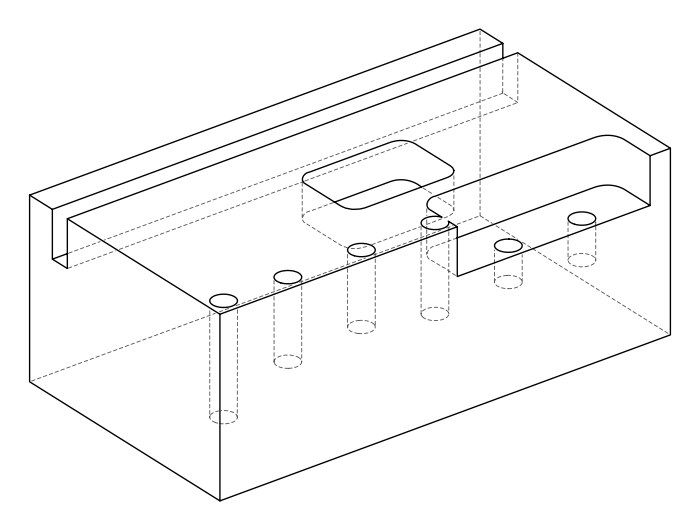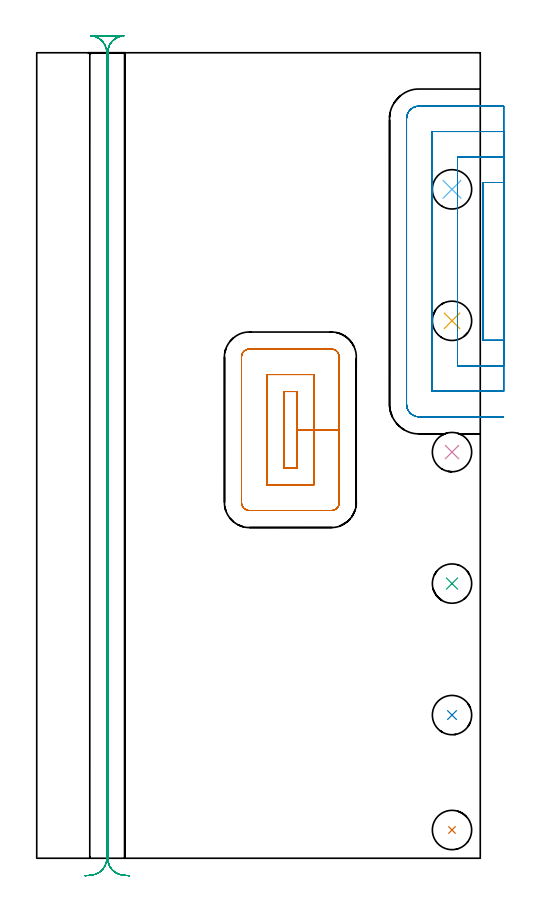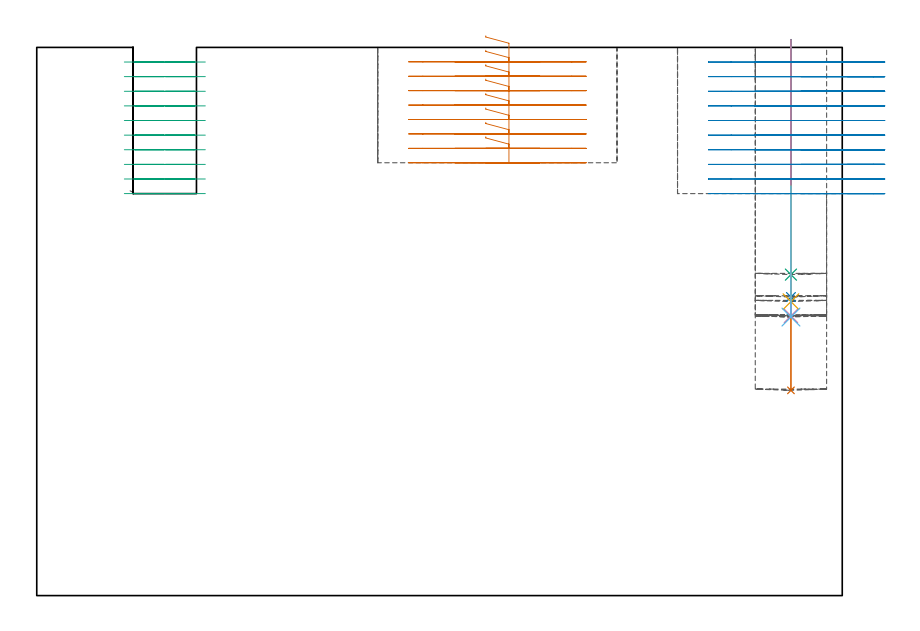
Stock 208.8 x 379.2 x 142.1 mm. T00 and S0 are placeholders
(PLAN: 9 operations, 1 tool changes, 53.8 min)
(1 INDEXABLE_INSERT_DRILL_BLIND_HOLE_FROM_SOLID | STEP1POCKET | NXT0302_008 | 0.37 min | 23801 mm3)
(2 INDEXABLE_INSERT_DRILL_BLIND_HOLE_FROM_SOLID_1 | STEP1POCKET_1 | NXT0302_008 | 0.27 min | 17309 mm3)
(3 INDEXABLE_INSERT_DRILL_BLIND_HOLE_FROM_SOLID_2 | STEP1POCKET_2 | NXT0302_008 | 0.25 min | 15751 mm3)
(4 INDEXABLE_INSERT_DRILL_BLIND_HOLE_FROM_SOLID_3 | STEP1POCKET_3 | NXT0302_008 | 0.29 min | 18624 mm3)
(5 INDEXABLE_INSERT_DRILL_BLIND_HOLE_FROM_SOLID_4 | STEP1POCKET_4 | NXT0302_008 | 0.13 min | 17629 mm3)
(6 INDEXABLE_INSERT_DRILL_BLIND_HOLE_FROM_SOLID_5 | STEP1POCKET_5 | NXT0302_008 | 0.15 min | 18706 mm3)
(7 MILL_RECTANGULAR_POCKET | POCKET_RECTANGULAR_STRAIGHT | NXT0201_012 | Follow Part, ap 4, ae 75% | 8.71 min | 167069 mm3)
(8 MILL_SLOT | SLOT_PARTIAL_RECTANGULAR | NXT0201_012 | Follow Part, ap 4, ae 75% | 26.98 min | 239088 mm3)
(9 MILL_RECTANGULAR_SLOT | SLOT_RECTANGULAR | NXT0201_012 | Follow Part, ap 4, ae 75% | 16.71 min | 235688 mm3)
(TOOL NXT0302_008 | Index. Insert Drill 18.5mm [880-D1850L25-05] | D18.5 PA176 FL93 Z2)
(TOOL NXT0201_012 | ENDMILL 16mm [2P460-1600-NA 1630] | D16 FL38 Z6)
(OP 1 INDEXABLE_INSERT_DRILL_BLIND_HOLE_FROM_SOLID)
G17 G21 G94 G90
T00 M6
G54
G17 G0 G90 X195.5 Y13.3 S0 M3
G43 Z152.1 H1
G94 G81 G98 Z53.2 F250. R144.1
G80
M5
M2
(OP 2 INDEXABLE_INSERT_DRILL_BLIND_HOLE_FROM_SOLID_1)
G17 G21 G94 G90
T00 M6
G54
G17 G0 G90 X195.5 Y67.4 S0 M3
G43 Z152.1 H1
G94 G81 G98 Z77.4 F250. R144.1
G80
M5
M2
(OP 3 INDEXABLE_INSERT_DRILL_BLIND_HOLE_FROM_SOLID_2)
G17 G21 G94 G90
T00 M6
G54
G17 G0 G90 X195.5 Y129.3 S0 M3
G43 Z152.1 H1
G94 G81 G98 Z83.2 F250. R144.1
G80
M5
M2
(OP 4 INDEXABLE_INSERT_DRILL_BLIND_HOLE_FROM_SOLID_3)
G17 G21 G94 G90
T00 M6
G54
G17 G0 G90 X195.5 Y191.2 S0 M3
G43 Z152.1 H1
G94 G81 G98 Z72.5 F250. R144.1
G80
M5
M2
(OP 5 INDEXABLE_INSERT_DRILL_BLIND_HOLE_FROM_SOLID_4)
G17 G21 G94 G90
T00 M6
G54
G17 G0 G90 X195.5 Y253. S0 M3
G43 Z152.1 H1
G94 G81 G98 Z76.2 F250. R106.2
G80
M5
M2
(OP 6 INDEXABLE_INSERT_DRILL_BLIND_HOLE_FROM_SOLID_5)
G17 G21 G94 G90
T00 M6
G54
G17 G0 G90 X195.5 Y314.9 S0 M3
G43 Z152.1 H1
G94 G81 G98 Z72.2 F250. R106.2
G80
M5
M2
(OP 7 MILL_RECTANGULAR_POCKET)
G17 G21 G94 G90
T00 M6
G54
G17 G0 G90 X116.4 Y184.845 S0 M3
G43 Z152.1 H1
Z145.1
G94 G1 Y183.7 Z144.793 F250.
X122.4 Z143.186
Y201.7 Z138.362
Y219.7 F500.
X116.4
Y183.7
X122.4
Y201.7
X130.4
Y227.7
X108.4
Y175.7
X130.4
Y201.7
X142.4
Y236.
G3 X138.7 Y239.7 R3.7
G1 X100.1
G3 X96.4 Y236. R3.7
G1 Y167.4
G3 X100.1 Y163.7 R3.7
G1 X138.7
G3 X142.4 Y167.4 R3.7
G1 Y201.7
Y202.7
G0 X116.4 Y184.845 Z141.362
G1 Y183.7 Z141.056 F250.
X122.4 Z139.448
Y201.7 Z134.625
Y219.7 F500.
X116.4
Y183.7
X122.4
Y201.7
X130.4
Y227.7
X108.4
Y175.7
X130.4
Y201.7
X142.4
Y236.
G3 X138.7 Y239.7 R3.7
G1 X100.1
G3 X96.4 Y236. R3.7
G1 Y167.4
G3 X100.1 Y163.7 R3.7
G1 X138.7
G3 X142.4 Y167.4 R3.7
G1 Y201.7
Y202.7
G0 X116.4 Y184.845 Z137.625
G1 Y183.7 Z137.318 F250.
X122.4 Z135.711
Y201.7 Z130.887
Y219.7 F500.
X116.4
Y183.7
X122.4
Y201.7
X130.4
Y227.7
X108.4
Y175.7
X130.4
Y201.7
X142.4
Y236.
G3 X138.7 Y239.7 R3.7
G1 X100.1
G3 X96.4 Y236. R3.7
G1 Y167.4
G3 X100.1 Y163.7 R3.7
G1 X138.7
G3 X142.4 Y167.4 R3.7
G1 Y201.7
Y202.7
G0 X116.4 Y184.845 Z133.887
G1 Y183.7 Z133.581 F250.
X122.4 Z131.973
Y201.7 Z127.15
Y219.7 F500.
X116.4
Y183.7
X122.4
Y201.7
X130.4
Y227.7
X108.4
Y175.7
X130.4
Y201.7
X142.4
Y236.
G3 X138.7 Y239.7 R3.7
G1 X100.1
G3 X96.4 Y236. R3.7
G1 Y167.4
G3 X100.1 Y163.7 R3.7
G1 X138.7
G3 X142.4 Y167.4 R3.7
G1 Y201.7
Y202.7
G0 X116.4 Y184.845 Z130.15
G1 Y183.7 Z129.843 F250.
X122.4 Z128.236
Y201.7 Z123.412
Y219.7 F500.
X116.4
Y183.7
X122.4
Y201.7
X130.4
Y227.7
X108.4
Y175.7
X130.4
Y201.7
X142.4
Y236.
G3 X138.7 Y239.7 R3.7
G1 X100.1
G3 X96.4 Y236. R3.7
G1 Y167.4
G3 X100.1 Y163.7 R3.7
G1 X138.7
G3 X142.4 Y167.4 R3.7
G1 Y201.7
Y202.7
G0 X116.4 Y184.845 Z126.412
G1 Y183.7 Z126.106 F250.
X122.4 Z124.498
Y201.7 Z119.675
Y219.7 F500.
X116.4
Y183.7
X122.4
Y201.7
X130.4
Y227.7
X108.4
Y175.7
X130.4
Y201.7
X142.4
Y236.
G3 X138.7 Y239.7 R3.7
G1 X100.1
G3 X96.4 Y236. R3.7
G1 Y167.4
G3 X100.1 Y163.7 R3.7
G1 X138.7
G3 X142.4 Y167.4 R3.7
G1 Y201.7
Y202.7
G0 X116.4 Y184.845 Z122.675
G1 Y183.7 Z122.368 F250.
X122.4 Z120.761
Y201.7 Z115.937
Y219.7 F500.
X116.4
Y183.7
X122.4
Y201.7
X130.4
Y227.7
X108.4
Y175.7
X130.4
Y201.7
X142.4
Y236.
G3 X138.7 Y239.7 R3.7
G1 X100.1
G3 X96.4 Y236. R3.7
G1 Y167.4
G3 X100.1 Y163.7 R3.7
G1 X138.7
G3 X142.4 Y167.4 R3.7
G1 Y201.7
Y202.7
G0 X116.4 Y184.845 Z118.937
G1 Y183.7 Z118.631 F250.
X122.4 Z117.023
Y201.7 Z112.2
Y219.7 F500.
X116.4
Y183.7
X122.4
Y201.7
X130.4
Y227.7
X108.4
Y175.7
X130.4
Y201.7
X142.4
Y236.
G3 X138.7 Y239.7 R3.7
G1 X100.1
G3 X96.4 Y236. R3.7
G1 Y167.4
G3 X100.1 Y163.7 R3.7
G1 X138.7
G3 X142.4 Y167.4 R3.7
G1 Y201.7
Y202.7
G0 Z152.1
M5
M2
(OP 8 MILL_SLOT)
G17 G21 G94 G90
T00 M6
G54
G17 G0 G90 X219.8 Y318.1 S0 M3
G43 Z152.1 H1
Z138.31
G94 G1 X216.8 F250.
X210.1 F500.
Y243.8
X216.8
X219.8 F250.
Y330.1
X216.8
X198.1 F500.
Y231.8
X216.8
X219.8 F250.
Y342.1
X216.8
X186.1 F500.
Y219.8
X216.8
X219.8 F250.
Y354.1
X216.8
X180. F500.
G3 X174.1 Y348.2 R5.9
G1 Y213.7
G3 X180. Y207.8 R5.9
G1 X216.8
X219.8 F250.
G0 Y318.1 Z134.52
G1 X216.8
X210.1 F500.
Y243.8
X216.8
X219.8 F250.
Y330.1
X216.8
X198.1 F500.
Y231.8
X216.8
X219.8 F250.
Y342.1
X216.8
X186.1 F500.
Y219.8
X216.8
X219.8 F250.
Y354.1
X216.8
X180. F500.
G3 X174.1 Y348.2 R5.9
G1 Y213.7
G3 X180. Y207.8 R5.9
G1 X216.8
X219.8 F250.
G0 Y318.1 Z130.73
G1 X216.8
X210.1 F500.
Y243.8
X216.8
X219.8 F250.
Y330.1
X216.8
X198.1 F500.
Y231.8
X216.8
X219.8 F250.
Y342.1
X216.8
X186.1 F500.
Y219.8
X216.8
X219.8 F250.
Y354.1
X216.8
X180. F500.
G3 X174.1 Y348.2 R5.9
G1 Y213.7
G3 X180. Y207.8 R5.9
G1 X216.8
X219.8 F250.
G0 Y318.1 Z126.94
G1 X216.8
X210.1 F500.
Y243.8
X216.8
X219.8 F250.
Y330.1
X216.8
X198.1 F500.
Y231.8
X216.8
X219.8 F250.
Y342.1
X216.8
X186.1 F500.
Y219.8
X216.8
X219.8 F250.
Y354.1
X216.8
X180. F500.
G3 X174.1 Y348.2 R5.9
G1 Y213.7
G3 X180. Y207.8 R5.9
G1 X216.8
X219.8 F250.
G0 Y318.1 Z123.15
G1 X216.8
X210.1 F500.
Y243.8
X216.8
X219.8 F250.
Y330.1
X216.8
X198.1 F500.
Y231.8
X216.8
X219.8 F250.
Y342.1
X216.8
X186.1 F500.
Y219.8
X216.8
X219.8 F250.
Y354.1
X216.8
X180. F500.
G3 X174.1 Y348.2 R5.9
G1 Y213.7
G3 X180. Y207.8 R5.9
G1 X216.8
X219.8 F250.
G0 Y318.1 Z119.36
G1 X216.8
X210.1 F500.
Y243.8
X216.8
X219.8 F250.
Y330.1
X216.8
X198.1 F500.
Y231.8
X216.8
X219.8 F250.
Y342.1
X216.8
X186.1 F500.
Y219.8
X216.8
X219.8 F250.
Y354.1
X216.8
X180. F500.
G3 X174.1 Y348.2 R5.9
G1 Y213.7
G3 X180. Y207.8 R5.9
G1 X216.8
X219.8 F250.
G0 Y318.1 Z115.57
G1 X216.8
X210.1 F500.
Y243.8
X216.8
X219.8 F250.
Y330.1
X216.8
X198.1 F500.
Y231.8
X216.8
X219.8 F250.
Y342.1
X216.8
X186.1 F500.
Y219.8
X216.8
X219.8 F250.
Y354.1
X216.8
X180. F500.
G3 X174.1 Y348.2 R5.9
G1 Y213.7
G3 X180. Y207.8 R5.9
G1 X216.8
X219.8 F250.
G0 Y318.1 Z111.78
G1 X216.8
X210.1 F500.
Y243.8
X216.8
X219.8 F250.
Y330.1
X216.8
X198.1 F500.
Y231.8
X216.8
X219.8 F250.
Y342.1
X216.8
X186.1 F500.
Y219.8
X216.8
X219.8 F250.
Y354.1
X216.8
X180. F500.
G3 X174.1 Y348.2 R5.9
G1 Y213.7
G3 X180. Y207.8 R5.9
G1 X216.8
X219.8 F250.
G0 Y318.1 Z107.99
G1 X216.8
X210.1 F500.
Y243.8
X216.8
X219.8 F250.
Y330.1
X216.8
X198.1 F500.
Y231.8
X216.8
X219.8 F250.
Y342.1
X216.8
X186.1 F500.
Y219.8
X216.8
X219.8 F250.
Y354.1
X216.8
X180. F500.
G3 X174.1 Y348.2 R5.9
G1 Y213.7
G3 X180. Y207.8 R5.9
G1 X216.8
X219.8 F250.
G0 Y318.1 Z104.2
G1 X216.8
X210.1 F500.
Y243.8
X216.8
X219.8 F250.
Y330.1
X216.8
X198.1 F500.
Y231.8
X216.8
X219.8 F250.
Y342.1
X216.8
X186.1 F500.
Y219.8
X216.8
X219.8 F250.
Y354.1
X216.8
X180. F500.
G3 X174.1 Y348.2 R5.9
G1 Y213.7
G3 X180. Y207.8 R5.9
G1 X216.8
X219.8 F250.
G0 Z152.1
M5
M2
(OP 9 MILL_RECTANGULAR_SLOT)
G17 G21 G94 G90
T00 M6
G54
G17 G0 G90 X43.697 Y-8.23 S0 M3
G43 Z152.1 H1
Z138.31
G94 G1 X40.708 Y-7.97 F250.
G2 X33.4 Y0. R8. F500.
G1 Y379.2
G2 X41. Y387.19 R8.
G1 X25.4
G2 X33. Y379.2 R8.
G1 Y0.
G2 X25.692 Y-7.97 R8.
G1 X22.703 Y-8.23 F250.
G0 X43.697 Z134.52
G1 X40.708 Y-7.97
G2 X33.4 Y0. R8. F500.
G1 Y379.2
G2 X41. Y387.19 R8.
G1 Y387.2
X25.4
Y387.19
G2 X33. Y379.2 R8.
G1 Y0.
G2 X25.692 Y-7.97 R8.
G1 X22.703 Y-8.23 F250.
G0 X43.697 Z130.73
G1 X40.708 Y-7.97
G2 X33.4 Y0. R8. F500.
G1 Y379.2
G2 X41. Y387.19 R8.
G1 Y387.2
X25.4
Y387.19
G2 X33. Y379.2 R8.
G1 Y0.
G2 X25.692 Y-7.97 R8.
G1 X22.703 Y-8.23 F250.
G0 X43.697 Z126.94
G1 X40.708 Y-7.97
G2 X33.4 Y0. R8. F500.
G1 Y379.2
G2 X41. Y387.19 R8.
G1 Y387.2
X25.4
Y387.19
G2 X33. Y379.2 R8.
G1 Y0.
G2 X25.692 Y-7.97 R8.
G1 X22.703 Y-8.23 F250.
G0 X43.697 Z123.15
G1 X40.708 Y-7.97
G2 X33.4 Y0. R8. F500.
G1 Y379.2
G2 X41. Y387.19 R8.
G1 Y387.2
X25.4
Y387.19
G2 X33. Y379.2 R8.
G1 Y0.
G2 X25.692 Y-7.97 R8.
G1 X22.703 Y-8.23 F250.
G0 X43.697 Z119.36
G1 X40.708 Y-7.97
G2 X33.4 Y0. R8. F500.
G1 Y379.2
G2 X41. Y387.19 R8.
G1 Y387.2
X25.4
Y387.19
G2 X33. Y379.2 R8.
G1 Y0.
G2 X25.692 Y-7.97 R8.
G1 X22.703 Y-8.23 F250.
G0 X43.697 Z115.57
G1 X40.708 Y-7.97
G2 X33.4 Y0. R8. F500.
G1 Y379.2
G2 X41. Y387.19 R8.
G1 Y387.2
X25.4
Y387.19
G2 X33. Y379.2 R8.
G1 Y0.
G2 X25.692 Y-7.97 R8.
G1 X22.703 Y-8.23 F250.
G0 X43.697 Z111.78
G1 X40.708 Y-7.97
G2 X33.4 Y0. R8. F500.
G1 Y379.2
G2 X41. Y387.19 R8.
G1 Y387.2
X25.4
Y387.19
G2 X33. Y379.2 R8.
G1 Y0.
G2 X25.692 Y-7.97 R8.
G1 X22.703 Y-8.23 F250.
G0 X43.697 Z107.99
G1 X40.708 Y-7.97
G2 X33.4 Y0. R8. F500.
G1 Y379.2
G2 X41. Y387.19 R8.
G1 Y387.2
X25.4
Y387.19
G2 X33. Y379.2 R8.
G1 Y0.
G2 X25.692 Y-7.97 R8.
G1 X22.703 Y-8.23 F250.
G0 X43.697 Z104.2
G1 X40.708 Y-7.97
G2 X33.4 Y0. R8. F500.
G1 Y379.2
G2 X41. Y387.19 R8.
G1 Y387.2
X25.4
Y387.19
G2 X33. Y379.2 R8.
G1 Y0.
G2 X25.692 Y-7.97 R8.
G1 X22.703 Y-8.23 F250.
G0 Z152.1
M5
M2
